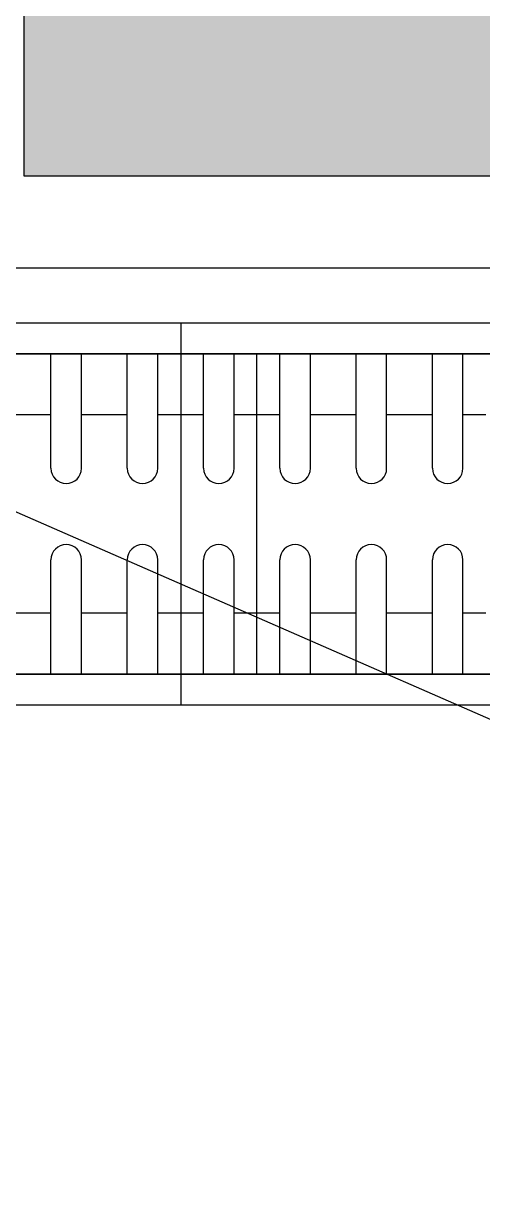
# Model space of a CAD drawing. Header units: inches. Extents: x 21 to 38546, y 13 to 15001.
# Drawn here: x 3936.74 to 3951.77, y 2523.43 to 2562.08 of the extents above; entities that cross this region are included whole.
import ezdxf

# ---------------------------------------------------------------- set-up
doc = ezdxf.new("R2010")
doc.units = ezdxf.units.IN
doc.header["$MEASUREMENT"] = 0
doc.layers.add('RAST-IST-RADYATÖR-DİNAMİK BLOK', color=83, linetype='Continuous')
for name, color, linetype, lineweight in [('Z_MİM_-KM-CERAMIC-09', 8, 'Continuous', 25), ('Z_MİM_-KM-PATTERN-00', 8, 'Continuous', 25), ('Z_MİM_-KM-PATTERN-STRC', 8, 'Continuous', 25), ('Z_MİM_-KM-STRC-CONCRETE', 8, 'Continuous', 25)]:
    doc.layers.add(name, color=color, linetype=linetype, lineweight=lineweight)

# ---------------------------------------------------------------- blocks, each defined once
blk = doc.blocks.new('-KM_Kolon_ZK')
at = {"layer": 'Z_MİM_-KM-PATTERN-STRC'}
blk.add_hatch(color=256, dxfattribs=at).paths.add_polyline_path([(605, 1600.001), (755, 1600.001), (755, 1575.001), (605, 1575.001)], flags=0)
at = {"layer": 'Z_MİM_-KM-STRC-CONCRETE'}
blk.add_lwpolyline([(605, 1600.001), (755, 1600.001), (755, 1575.001), (605, 1575.001)], close=True, dxfattribs=at)
blk = doc.blocks.new('IS_RADYATOR-PLAN-90')
at = {"layer": 'RAST-IST-RADYATÖR-DİNAMİK BLOK', "color": 7}
for p, q in [((80.75, 11.5), (80.75, 7.75)), ((81.75, 11.5), (81.75, 7.75)), ((83.25, 11.5), (83.25, 7.75)), ((84.25, 11.5), (84.25, 7.75)), ((85.75, 11.5), (85.75, 7.75)), ((86.75, 11.5), (86.75, 7.75)), ((80, 9.5), (80.75, 9.5)), ((81.75, 9.5), (82.5, 9.5)), ((82.5, 9.5), (83.25, 9.5)), ((84.25, 9.5), (85, 9.5)), ((85, 9.5), (85.75, 9.5)), ((86.75, 9.5), (87.5, 9.5)), ((80.75, 4.75), (80.75, 1)), ((81.75, 4.75), (81.75, 1)), ((83.25, 4.75), (83.25, 1)), ((84.25, 4.75), (84.25, 1)), ((85.75, 4.75), (85.75, 1)), ((86.75, 4.75), (86.75, 1)), ((80, 3), (80.75, 3)), ((81.75, 3), (82.5, 3)), ((82.5, 3), (83.25, 3)), ((84.25, 3), (85, 3)), ((85, 3), (85.75, 3)), ((86.75, 3), (87.5, 3))]:
    blk.add_line(p, q, dxfattribs=at)
at = {"layer": 'RAST-IST-RADYATÖR-DİNAMİK BLOK'}
for points in [[(0, 0), (90, 0), (90, 12.5), (0, 12.5)], [(2.5, 11.5), (87.5, 11.5), (87.5, 1), (2.5, 1)]]:
    blk.add_lwpolyline(points, dxfattribs=at)
at = {"layer": 'RAST-IST-RADYATÖR-DİNAMİK BLOK', "color": 7}
for centre, start, end in [((81.25, 7.75), 180, 0), ((83.75, 7.75), 180, 0), ((86.25, 7.75), 180, 0), ((81.25, 4.75), 0, 180), ((83.75, 4.75), 0, 180), ((86.25, 4.75), 0, 180)]:
    blk.add_arc(centre, 0.5, start, end, dxfattribs=at)
blk = doc.blocks.new('IS_RADYATOR-PLAN-100')
at = {"layer": 'RAST-IST-RADYATÖR-DİNAMİK BLOK', "color": 7}
for p, q in [((80.75, 11.5), (80.75, 7.75)), ((81.75, 11.5), (81.75, 7.75)), ((83.25, 11.5), (83.25, 7.75)), ((84.25, 11.5), (84.25, 7.75)), ((85.75, 11.5), (85.75, 7.75)), ((86.75, 11.5), (86.75, 7.75)), ((88.25, 11.5), (88.25, 7.75)), ((89.25, 11.5), (89.25, 7.75)), ((90.75, 11.5), (90.75, 7.75)), ((91.75, 11.5), (91.75, 7.75)), ((93.25, 11.5), (93.25, 7.75)), ((94.25, 11.5), (94.25, 7.75)), ((80, 9.5), (80.75, 9.5)), ((81.75, 9.5), (82.5, 9.5)), ((82.5, 9.5), (83.25, 9.5)), ((84.25, 9.5), (85, 9.5)), ((85, 9.5), (85.75, 9.5)), ((86.75, 9.5), (87.5, 9.5)), ((87.5, 9.5), (88.25, 9.5)), ((89.25, 9.5), (90, 9.5)), ((90, 9.5), (90.75, 9.5)), ((91.75, 9.5), (92.5, 9.5)), ((92.5, 9.5), (93.25, 9.5)), ((94.25, 9.5), (95, 9.5)), ((95, 9.5), (95.75, 9.5)), ((80.75, 4.75), (80.75, 1)), ((81.75, 4.75), (81.75, 1)), ((83.25, 4.75), (83.25, 1)), ((84.25, 4.75), (84.25, 1)), ((85.75, 4.75), (85.75, 1)), ((86.75, 4.75), (86.75, 1)), ((88.25, 4.75), (88.25, 1)), ((89.25, 4.75), (89.25, 1)), ((90.75, 4.75), (90.75, 1)), ((91.75, 4.75), (91.75, 1)), ((93.25, 4.75), (93.25, 1)), ((94.25, 4.75), (94.25, 1)), ((80, 3), (80.75, 3)), ((81.75, 3), (82.5, 3)), ((82.5, 3), (83.25, 3)), ((84.25, 3), (85, 3)), ((85, 3), (85.75, 3)), ((86.75, 3), (87.5, 3)), ((87.5, 3), (88.25, 3)), ((89.25, 3), (90, 3)), ((90, 3), (90.75, 3)), ((91.75, 3), (92.5, 3)), ((92.5, 3), (93.25, 3)), ((94.25, 3), (95, 3)), ((95, 3), (95.75, 3))]:
    blk.add_line(p, q, dxfattribs=at)
at = {"layer": 'RAST-IST-RADYATÖR-DİNAMİK BLOK'}
for points in [[(0, 0), (100, 0), (100, 12.5), (0, 12.5)], [(2.5, 11.5), (97.5, 11.5), (97.5, 1), (2.5, 1)]]:
    blk.add_lwpolyline(points, dxfattribs=at)
at = {"layer": 'RAST-IST-RADYATÖR-DİNAMİK BLOK', "color": 7}
for centre, start, end in [((81.25, 7.75), 180, 0), ((83.75, 7.75), 180, 0), ((86.25, 7.75), 180, 0), ((88.75, 7.75), 180, 0), ((91.25, 7.75), 180, 0), ((93.75, 7.75), 180, 0), ((81.25, 4.75), 0, 180), ((83.75, 4.75), 0, 180), ((86.25, 4.75), 0, 180), ((88.75, 4.75), 0, 180), ((91.25, 4.75), 0, 180), ((93.75, 4.75), 0, 180)]:
    blk.add_arc(centre, 0.5, start, end, dxfattribs=at)
blk = doc.blocks.new('IS_RADYATOR-PLAN-110')
at = {"layer": 'RAST-IST-RADYATÖR-DİNAMİK BLOK', "color": 7}
for p, q in [((80.75, 11.5), (80.75, 7.75)), ((81.75, 11.5), (81.75, 7.75)), ((83.25, 11.5), (83.25, 7.75)), ((84.25, 11.5), (84.25, 7.75)), ((85.75, 11.5), (85.75, 7.75)), ((86.75, 11.5), (86.75, 7.75)), ((88.25, 11.5), (88.25, 7.75)), ((89.25, 11.5), (89.25, 7.75)), ((90.75, 11.5), (90.75, 7.75)), ((91.75, 11.5), (91.75, 7.75)), ((93.25, 11.5), (93.25, 7.75)), ((94.25, 11.5), (94.25, 7.75)), ((80, 9.5), (80.75, 9.5)), ((81.75, 9.5), (82.5, 9.5)), ((82.5, 9.5), (83.25, 9.5)), ((84.25, 9.5), (85, 9.5)), ((85, 9.5), (85.75, 9.5)), ((86.75, 9.5), (87.5, 9.5)), ((87.5, 9.5), (88.25, 9.5)), ((89.25, 9.5), (90, 9.5)), ((90, 9.5), (90.75, 9.5)), ((91.75, 9.5), (92.5, 9.5)), ((92.5, 9.5), (93.25, 9.5)), ((94.25, 9.5), (95, 9.5)), ((95, 9.5), (95.75, 9.5)), ((80.75, 4.75), (80.75, 1)), ((81.75, 4.75), (81.75, 1)), ((83.25, 4.75), (83.25, 1)), ((84.25, 4.75), (84.25, 1)), ((85.75, 4.75), (85.75, 1)), ((86.75, 4.75), (86.75, 1)), ((88.25, 4.75), (88.25, 1)), ((89.25, 4.75), (89.25, 1)), ((90.75, 4.75), (90.75, 1)), ((91.75, 4.75), (91.75, 1)), ((93.25, 4.75), (93.25, 1)), ((94.25, 4.75), (94.25, 1)), ((80, 3), (80.75, 3)), ((81.75, 3), (82.5, 3)), ((82.5, 3), (83.25, 3)), ((84.25, 3), (85, 3)), ((85, 3), (85.75, 3)), ((86.75, 3), (87.5, 3)), ((87.5, 3), (88.25, 3)), ((89.25, 3), (90, 3)), ((90, 3), (90.75, 3)), ((91.75, 3), (92.5, 3)), ((92.5, 3), (93.25, 3)), ((94.25, 3), (95, 3)), ((95, 3), (95.75, 3))]:
    blk.add_line(p, q, dxfattribs=at)
at = {"layer": 'RAST-IST-RADYATÖR-DİNAMİK BLOK'}
for points in [[(0, 0), (110, 0), (110, 12.5), (0, 12.5)], [(2.5, 11.5), (107.5, 11.5), (107.5, 1), (2.5, 1)]]:
    blk.add_lwpolyline(points, dxfattribs=at)
at = {"layer": 'RAST-IST-RADYATÖR-DİNAMİK BLOK', "color": 7}
for centre, start, end in [((81.25, 7.75), 180, 0), ((83.75, 7.75), 180, 0), ((86.25, 7.75), 180, 0), ((88.75, 7.75), 180, 0), ((91.25, 7.75), 180, 0), ((93.75, 7.75), 180, 0), ((81.25, 4.75), 0, 180), ((83.75, 4.75), 0, 180), ((86.25, 4.75), 0, 180), ((88.75, 4.75), 0, 180), ((91.25, 4.75), 0, 180), ((93.75, 4.75), 0, 180)]:
    blk.add_arc(centre, 0.5, start, end, dxfattribs=at)
blk = doc.blocks.new('IS_RADYATOR-PLAN-120')
at = {"layer": 'RAST-IST-RADYATÖR-DİNAMİK BLOK', "color": 7}
for p, q in [((80.75, 11.5), (80.75, 7.75)), ((81.75, 11.5), (81.75, 7.75)), ((83.25, 11.5), (83.25, 7.75)), ((84.25, 11.5), (84.25, 7.75)), ((85.75, 11.5), (85.75, 7.75)), ((86.75, 11.5), (86.75, 7.75)), ((88.25, 11.5), (88.25, 7.75)), ((89.25, 11.5), (89.25, 7.75)), ((90.75, 11.5), (90.75, 7.75)), ((91.75, 11.5), (91.75, 7.75)), ((93.25, 11.5), (93.25, 7.75)), ((94.25, 11.5), (94.25, 7.75)), ((80, 9.5), (80.75, 9.5)), ((81.75, 9.5), (82.5, 9.5)), ((82.5, 9.5), (83.25, 9.5)), ((84.25, 9.5), (85, 9.5)), ((85, 9.5), (85.75, 9.5)), ((86.75, 9.5), (87.5, 9.5)), ((87.5, 9.5), (88.25, 9.5)), ((89.25, 9.5), (90, 9.5)), ((90, 9.5), (90.75, 9.5)), ((91.75, 9.5), (92.5, 9.5)), ((92.5, 9.5), (93.25, 9.5)), ((94.25, 9.5), (95, 9.5)), ((95, 9.5), (95.75, 9.5)), ((80.75, 4.75), (80.75, 1)), ((81.75, 4.75), (81.75, 1)), ((83.25, 4.75), (83.25, 1)), ((84.25, 4.75), (84.25, 1)), ((85.75, 4.75), (85.75, 1)), ((86.75, 4.75), (86.75, 1)), ((88.25, 4.75), (88.25, 1)), ((89.25, 4.75), (89.25, 1)), ((90.75, 4.75), (90.75, 1)), ((91.75, 4.75), (91.75, 1)), ((93.25, 4.75), (93.25, 1)), ((94.25, 4.75), (94.25, 1)), ((80, 3), (80.75, 3)), ((81.75, 3), (82.5, 3)), ((82.5, 3), (83.25, 3)), ((84.25, 3), (85, 3)), ((85, 3), (85.75, 3)), ((86.75, 3), (87.5, 3)), ((87.5, 3), (88.25, 3)), ((89.25, 3), (90, 3)), ((90, 3), (90.75, 3)), ((91.75, 3), (92.5, 3)), ((92.5, 3), (93.25, 3)), ((94.25, 3), (95, 3)), ((95, 3), (95.75, 3))]:
    blk.add_line(p, q, dxfattribs=at)
at = {"layer": 'RAST-IST-RADYATÖR-DİNAMİK BLOK'}
for points in [[(0, 0), (120, 0), (120, 12.5), (0, 12.5)], [(2.5, 11.5), (117.5, 11.5), (117.5, 1), (2.5, 1)]]:
    blk.add_lwpolyline(points, dxfattribs=at)
at = {"layer": 'RAST-IST-RADYATÖR-DİNAMİK BLOK', "color": 7}
for centre, start, end in [((81.25, 7.75), 180, 0), ((83.75, 7.75), 180, 0), ((86.25, 7.75), 180, 0), ((88.75, 7.75), 180, 0), ((91.25, 7.75), 180, 0), ((93.75, 7.75), 180, 0), ((81.25, 4.75), 0, 180), ((83.75, 4.75), 0, 180), ((86.25, 4.75), 0, 180), ((88.75, 4.75), 0, 180), ((91.25, 4.75), 0, 180), ((93.75, 4.75), 0, 180)]:
    blk.add_arc(centre, 0.5, start, end, dxfattribs=at)
blk = doc.blocks.new('IS_RADYATOR-PLAN-130')
at = {"layer": 'RAST-IST-RADYATÖR-DİNAMİK BLOK', "color": 7}
for p, q in [((80.75, 11.5), (80.75, 7.75)), ((81.75, 11.5), (81.75, 7.75)), ((83.25, 11.5), (83.25, 7.75)), ((84.25, 11.5), (84.25, 7.75)), ((85.75, 11.5), (85.75, 7.75)), ((86.75, 11.5), (86.75, 7.75)), ((88.25, 11.5), (88.25, 7.75)), ((89.25, 11.5), (89.25, 7.75)), ((90.75, 11.5), (90.75, 7.75)), ((91.75, 11.5), (91.75, 7.75)), ((93.25, 11.5), (93.25, 7.75)), ((94.25, 11.5), (94.25, 7.75)), ((80, 9.5), (80.75, 9.5)), ((81.75, 9.5), (82.5, 9.5)), ((82.5, 9.5), (83.25, 9.5)), ((84.25, 9.5), (85, 9.5)), ((85, 9.5), (85.75, 9.5)), ((86.75, 9.5), (87.5, 9.5)), ((87.5, 9.5), (88.25, 9.5)), ((89.25, 9.5), (90, 9.5)), ((90, 9.5), (90.75, 9.5)), ((91.75, 9.5), (92.5, 9.5)), ((92.5, 9.5), (93.25, 9.5)), ((94.25, 9.5), (95, 9.5)), ((95, 9.5), (95.75, 9.5)), ((80.75, 4.75), (80.75, 1)), ((81.75, 4.75), (81.75, 1)), ((83.25, 4.75), (83.25, 1)), ((84.25, 4.75), (84.25, 1)), ((85.75, 4.75), (85.75, 1)), ((86.75, 4.75), (86.75, 1)), ((88.25, 4.75), (88.25, 1)), ((89.25, 4.75), (89.25, 1)), ((90.75, 4.75), (90.75, 1)), ((91.75, 4.75), (91.75, 1)), ((93.25, 4.75), (93.25, 1)), ((94.25, 4.75), (94.25, 1)), ((80, 3), (80.75, 3)), ((81.75, 3), (82.5, 3)), ((82.5, 3), (83.25, 3)), ((84.25, 3), (85, 3)), ((85, 3), (85.75, 3)), ((86.75, 3), (87.5, 3)), ((87.5, 3), (88.25, 3)), ((89.25, 3), (90, 3)), ((90, 3), (90.75, 3)), ((91.75, 3), (92.5, 3)), ((92.5, 3), (93.25, 3)), ((94.25, 3), (95, 3)), ((95, 3), (95.75, 3))]:
    blk.add_line(p, q, dxfattribs=at)
at = {"layer": 'RAST-IST-RADYATÖR-DİNAMİK BLOK'}
for points in [[(0, 0), (130, 0), (130, 12.5), (0, 12.5)], [(2.5, 11.5), (127.5, 11.5), (127.5, 1), (2.5, 1)]]:
    blk.add_lwpolyline(points, dxfattribs=at)
at = {"layer": 'RAST-IST-RADYATÖR-DİNAMİK BLOK', "color": 7}
for centre, start, end in [((81.25, 7.75), 180, 0), ((83.75, 7.75), 180, 0), ((86.25, 7.75), 180, 0), ((88.75, 7.75), 180, 0), ((91.25, 7.75), 180, 0), ((93.75, 7.75), 180, 0), ((81.25, 4.75), 0, 180), ((83.75, 4.75), 0, 180), ((86.25, 4.75), 0, 180), ((88.75, 4.75), 0, 180), ((91.25, 4.75), 0, 180), ((93.75, 4.75), 0, 180)]:
    blk.add_arc(centre, 0.5, start, end, dxfattribs=at)
blk = doc.blocks.new('IS_RADYATOR-PLAN-140')
at = {"layer": 'RAST-IST-RADYATÖR-DİNAMİK BLOK', "color": 7}
for p, q in [((80.75, 11.5), (80.75, 7.75)), ((81.75, 11.5), (81.75, 7.75)), ((83.25, 11.5), (83.25, 7.75)), ((84.25, 11.5), (84.25, 7.75)), ((85.75, 11.5), (85.75, 7.75)), ((86.75, 11.5), (86.75, 7.75)), ((88.25, 11.5), (88.25, 7.75)), ((89.25, 11.5), (89.25, 7.75)), ((90.75, 11.5), (90.75, 7.75)), ((91.75, 11.5), (91.75, 7.75)), ((93.25, 11.5), (93.25, 7.75)), ((94.25, 11.5), (94.25, 7.75)), ((80, 9.5), (80.75, 9.5)), ((81.75, 9.5), (82.5, 9.5)), ((82.5, 9.5), (83.25, 9.5)), ((84.25, 9.5), (85, 9.5)), ((85, 9.5), (85.75, 9.5)), ((86.75, 9.5), (87.5, 9.5)), ((87.5, 9.5), (88.25, 9.5)), ((89.25, 9.5), (90, 9.5)), ((90, 9.5), (90.75, 9.5)), ((91.75, 9.5), (92.5, 9.5)), ((92.5, 9.5), (93.25, 9.5)), ((94.25, 9.5), (95, 9.5)), ((95, 9.5), (95.75, 9.5)), ((80.75, 4.75), (80.75, 1)), ((81.75, 4.75), (81.75, 1)), ((83.25, 4.75), (83.25, 1)), ((84.25, 4.75), (84.25, 1)), ((85.75, 4.75), (85.75, 1)), ((86.75, 4.75), (86.75, 1)), ((88.25, 4.75), (88.25, 1)), ((89.25, 4.75), (89.25, 1)), ((90.75, 4.75), (90.75, 1)), ((91.75, 4.75), (91.75, 1)), ((93.25, 4.75), (93.25, 1)), ((94.25, 4.75), (94.25, 1)), ((80, 3), (80.75, 3)), ((81.75, 3), (82.5, 3)), ((82.5, 3), (83.25, 3)), ((84.25, 3), (85, 3)), ((85, 3), (85.75, 3)), ((86.75, 3), (87.5, 3)), ((87.5, 3), (88.25, 3)), ((89.25, 3), (90, 3)), ((90, 3), (90.75, 3)), ((91.75, 3), (92.5, 3)), ((92.5, 3), (93.25, 3)), ((94.25, 3), (95, 3)), ((95, 3), (95.75, 3))]:
    blk.add_line(p, q, dxfattribs=at)
at = {"layer": 'RAST-IST-RADYATÖR-DİNAMİK BLOK'}
for points in [[(0, 0), (140, 0), (140, 12.5), (0, 12.5)], [(2.5, 11.5), (137.5, 11.5), (137.5, 1), (2.5, 1)]]:
    blk.add_lwpolyline(points, dxfattribs=at)
at = {"layer": 'RAST-IST-RADYATÖR-DİNAMİK BLOK', "color": 7}
for centre, start, end in [((81.25, 7.75), 180, 0), ((83.75, 7.75), 180, 0), ((86.25, 7.75), 180, 0), ((88.75, 7.75), 180, 0), ((91.25, 7.75), 180, 0), ((93.75, 7.75), 180, 0), ((81.25, 4.75), 0, 180), ((83.75, 4.75), 0, 180), ((86.25, 4.75), 0, 180), ((88.75, 4.75), 0, 180), ((91.25, 4.75), 0, 180), ((93.75, 4.75), 0, 180)]:
    blk.add_arc(centre, 0.5, start, end, dxfattribs=at)
blk = doc.blocks.new('IS_RADYATOR-PLAN-150')
at = {"layer": 'RAST-IST-RADYATÖR-DİNAMİK BLOK', "color": 7}
for p, q in [((80.75, 11.5), (80.75, 7.75)), ((81.75, 11.5), (81.75, 7.75)), ((83.25, 11.5), (83.25, 7.75)), ((84.25, 11.5), (84.25, 7.75)), ((85.75, 11.5), (85.75, 7.75)), ((86.75, 11.5), (86.75, 7.75)), ((88.25, 11.5), (88.25, 7.75)), ((89.25, 11.5), (89.25, 7.75)), ((90.75, 11.5), (90.75, 7.75)), ((91.75, 11.5), (91.75, 7.75)), ((93.25, 11.5), (93.25, 7.75)), ((94.25, 11.5), (94.25, 7.75)), ((80, 9.5), (80.75, 9.5)), ((81.75, 9.5), (82.5, 9.5)), ((82.5, 9.5), (83.25, 9.5)), ((84.25, 9.5), (85, 9.5)), ((85, 9.5), (85.75, 9.5)), ((86.75, 9.5), (87.5, 9.5)), ((87.5, 9.5), (88.25, 9.5)), ((89.25, 9.5), (90, 9.5)), ((90, 9.5), (90.75, 9.5)), ((91.75, 9.5), (92.5, 9.5)), ((92.5, 9.5), (93.25, 9.5)), ((94.25, 9.5), (95, 9.5)), ((95, 9.5), (95.75, 9.5)), ((80.75, 4.75), (80.75, 1)), ((81.75, 4.75), (81.75, 1)), ((83.25, 4.75), (83.25, 1)), ((84.25, 4.75), (84.25, 1)), ((85.75, 4.75), (85.75, 1)), ((86.75, 4.75), (86.75, 1)), ((88.25, 4.75), (88.25, 1)), ((89.25, 4.75), (89.25, 1)), ((90.75, 4.75), (90.75, 1)), ((91.75, 4.75), (91.75, 1)), ((93.25, 4.75), (93.25, 1)), ((94.25, 4.75), (94.25, 1)), ((80, 3), (80.75, 3)), ((81.75, 3), (82.5, 3)), ((82.5, 3), (83.25, 3)), ((84.25, 3), (85, 3)), ((85, 3), (85.75, 3)), ((86.75, 3), (87.5, 3)), ((87.5, 3), (88.25, 3)), ((89.25, 3), (90, 3)), ((90, 3), (90.75, 3)), ((91.75, 3), (92.5, 3)), ((92.5, 3), (93.25, 3)), ((94.25, 3), (95, 3)), ((95, 3), (95.75, 3))]:
    blk.add_line(p, q, dxfattribs=at)
at = {"layer": 'RAST-IST-RADYATÖR-DİNAMİK BLOK'}
for points in [[(-5, 0), (145, 0), (145, 12.5), (-5, 12.5)], [(-2.5, 11.5), (142.5, 11.5), (142.5, 1), (-2.5, 1)]]:
    blk.add_lwpolyline(points, dxfattribs=at)
at = {"layer": 'RAST-IST-RADYATÖR-DİNAMİK BLOK', "color": 7}
for centre, start, end in [((81.25, 7.75), 180, 0), ((83.75, 7.75), 180, 0), ((86.25, 7.75), 180, 0), ((88.75, 7.75), 180, 0), ((91.25, 7.75), 180, 0), ((93.75, 7.75), 180, 0), ((81.25, 4.75), 0, 180), ((83.75, 4.75), 0, 180), ((86.25, 4.75), 0, 180), ((88.75, 4.75), 0, 180), ((91.25, 4.75), 0, 180), ((93.75, 4.75), 0, 180)]:
    blk.add_arc(centre, 0.5, start, end, dxfattribs=at)
blk = doc.blocks.new('IS_RADYATOR-PLAN-160')
at = {"layer": 'RAST-IST-RADYATÖR-DİNAMİK BLOK', "color": 7}
for p, q in [((80.75, 11.5), (80.75, 7.75)), ((81.75, 11.5), (81.75, 7.75)), ((83.25, 11.5), (83.25, 7.75)), ((84.25, 11.5), (84.25, 7.75)), ((85.75, 11.5), (85.75, 7.75)), ((86.75, 11.5), (86.75, 7.75)), ((88.25, 11.5), (88.25, 7.75)), ((89.25, 11.5), (89.25, 7.75)), ((90.75, 11.5), (90.75, 7.75)), ((91.75, 11.5), (91.75, 7.75)), ((93.25, 11.5), (93.25, 7.75)), ((94.25, 11.5), (94.25, 7.75)), ((80, 9.5), (80.75, 9.5)), ((81.75, 9.5), (82.5, 9.5)), ((82.5, 9.5), (83.25, 9.5)), ((84.25, 9.5), (85, 9.5)), ((85, 9.5), (85.75, 9.5)), ((86.75, 9.5), (87.5, 9.5)), ((87.5, 9.5), (88.25, 9.5)), ((89.25, 9.5), (90, 9.5)), ((90, 9.5), (90.75, 9.5)), ((91.75, 9.5), (92.5, 9.5)), ((92.5, 9.5), (93.25, 9.5)), ((94.25, 9.5), (95, 9.5)), ((95, 9.5), (95.75, 9.5)), ((80.75, 4.75), (80.75, 1)), ((81.75, 4.75), (81.75, 1)), ((83.25, 4.75), (83.25, 1)), ((84.25, 4.75), (84.25, 1)), ((85.75, 4.75), (85.75, 1)), ((86.75, 4.75), (86.75, 1)), ((88.25, 4.75), (88.25, 1)), ((89.25, 4.75), (89.25, 1)), ((90.75, 4.75), (90.75, 1)), ((91.75, 4.75), (91.75, 1)), ((93.25, 4.75), (93.25, 1)), ((94.25, 4.75), (94.25, 1)), ((80, 3), (80.75, 3)), ((81.75, 3), (82.5, 3)), ((82.5, 3), (83.25, 3)), ((84.25, 3), (85, 3)), ((85, 3), (85.75, 3)), ((86.75, 3), (87.5, 3)), ((87.5, 3), (88.25, 3)), ((89.25, 3), (90, 3)), ((90, 3), (90.75, 3)), ((91.75, 3), (92.5, 3)), ((92.5, 3), (93.25, 3)), ((94.25, 3), (95, 3)), ((95, 3), (95.75, 3))]:
    blk.add_line(p, q, dxfattribs=at)
at = {"layer": 'RAST-IST-RADYATÖR-DİNAMİK BLOK'}
for points in [[(-5, 0), (155, 0), (155, 12.5), (-5, 12.5)], [(-2.5, 11.5), (152.5, 11.5), (152.5, 1), (-2.5, 1)]]:
    blk.add_lwpolyline(points, dxfattribs=at)
at = {"layer": 'RAST-IST-RADYATÖR-DİNAMİK BLOK', "color": 7}
for centre, start, end in [((81.25, 7.75), 180, 0), ((83.75, 7.75), 180, 0), ((86.25, 7.75), 180, 0), ((88.75, 7.75), 180, 0), ((91.25, 7.75), 180, 0), ((93.75, 7.75), 180, 0), ((81.25, 4.75), 0, 180), ((83.75, 4.75), 0, 180), ((86.25, 4.75), 0, 180), ((88.75, 4.75), 0, 180), ((91.25, 4.75), 0, 180), ((93.75, 4.75), 0, 180)]:
    blk.add_arc(centre, 0.5, start, end, dxfattribs=at)
blk = doc.blocks.new('IS_RADYATOR-PLAN-170')
at = {"layer": 'RAST-IST-RADYATÖR-DİNAMİK BLOK', "color": 7}
for p, q in [((80.75, 11.5), (80.75, 7.75)), ((81.75, 11.5), (81.75, 7.75)), ((83.25, 11.5), (83.25, 7.75)), ((84.25, 11.5), (84.25, 7.75)), ((85.75, 11.5), (85.75, 7.75)), ((86.75, 11.5), (86.75, 7.75)), ((88.25, 11.5), (88.25, 7.75)), ((89.25, 11.5), (89.25, 7.75)), ((90.75, 11.5), (90.75, 7.75)), ((91.75, 11.5), (91.75, 7.75)), ((93.25, 11.5), (93.25, 7.75)), ((94.25, 11.5), (94.25, 7.75)), ((80, 9.5), (80.75, 9.5)), ((81.75, 9.5), (82.5, 9.5)), ((82.5, 9.5), (83.25, 9.5)), ((84.25, 9.5), (85, 9.5)), ((85, 9.5), (85.75, 9.5)), ((86.75, 9.5), (87.5, 9.5)), ((87.5, 9.5), (88.25, 9.5)), ((89.25, 9.5), (90, 9.5)), ((90, 9.5), (90.75, 9.5)), ((91.75, 9.5), (92.5, 9.5)), ((92.5, 9.5), (93.25, 9.5)), ((94.25, 9.5), (95, 9.5)), ((95, 9.5), (95.75, 9.5)), ((80.75, 4.75), (80.75, 1)), ((81.75, 4.75), (81.75, 1)), ((83.25, 4.75), (83.25, 1)), ((84.25, 4.75), (84.25, 1)), ((85.75, 4.75), (85.75, 1)), ((86.75, 4.75), (86.75, 1)), ((88.25, 4.75), (88.25, 1)), ((89.25, 4.75), (89.25, 1)), ((90.75, 4.75), (90.75, 1)), ((91.75, 4.75), (91.75, 1)), ((93.25, 4.75), (93.25, 1)), ((94.25, 4.75), (94.25, 1)), ((80, 3), (80.75, 3)), ((81.75, 3), (82.5, 3)), ((82.5, 3), (83.25, 3)), ((84.25, 3), (85, 3)), ((85, 3), (85.75, 3)), ((86.75, 3), (87.5, 3)), ((87.5, 3), (88.25, 3)), ((89.25, 3), (90, 3)), ((90, 3), (90.75, 3)), ((91.75, 3), (92.5, 3)), ((92.5, 3), (93.25, 3)), ((94.25, 3), (95, 3)), ((95, 3), (95.75, 3))]:
    blk.add_line(p, q, dxfattribs=at)
at = {"layer": 'RAST-IST-RADYATÖR-DİNAMİK BLOK'}
for points in [[(-5, 0), (165, 0), (165, 12.5), (-5, 12.5)], [(-2.5, 11.5), (162.5, 11.5), (162.5, 1), (-2.5, 1)]]:
    blk.add_lwpolyline(points, dxfattribs=at)
at = {"layer": 'RAST-IST-RADYATÖR-DİNAMİK BLOK', "color": 7}
for centre, start, end in [((81.25, 7.75), 180, 0), ((83.75, 7.75), 180, 0), ((86.25, 7.75), 180, 0), ((88.75, 7.75), 180, 0), ((91.25, 7.75), 180, 0), ((93.75, 7.75), 180, 0), ((81.25, 4.75), 0, 180), ((83.75, 4.75), 0, 180), ((86.25, 4.75), 0, 180), ((88.75, 4.75), 0, 180), ((91.25, 4.75), 0, 180), ((93.75, 4.75), 0, 180)]:
    blk.add_arc(centre, 0.5, start, end, dxfattribs=at)
blk = doc.blocks.new('IS_RADYATOR-PLAN-180')
at = {"layer": 'RAST-IST-RADYATÖR-DİNAMİK BLOK', "color": 7}
for p, q in [((80.75, 11.5), (80.75, 7.75)), ((81.75, 11.5), (81.75, 7.75)), ((83.25, 11.5), (83.25, 7.75)), ((84.25, 11.5), (84.25, 7.75)), ((85.75, 11.5), (85.75, 7.75)), ((86.75, 11.5), (86.75, 7.75)), ((88.25, 11.5), (88.25, 7.75)), ((89.25, 11.5), (89.25, 7.75)), ((90.75, 11.5), (90.75, 7.75)), ((91.75, 11.5), (91.75, 7.75)), ((93.25, 11.5), (93.25, 7.75)), ((94.25, 11.5), (94.25, 7.75)), ((80, 9.5), (80.75, 9.5)), ((81.75, 9.5), (82.5, 9.5)), ((82.5, 9.5), (83.25, 9.5)), ((84.25, 9.5), (85, 9.5)), ((85, 9.5), (85.75, 9.5)), ((86.75, 9.5), (87.5, 9.5)), ((87.5, 9.5), (88.25, 9.5)), ((89.25, 9.5), (90, 9.5)), ((90, 9.5), (90.75, 9.5)), ((91.75, 9.5), (92.5, 9.5)), ((92.5, 9.5), (93.25, 9.5)), ((94.25, 9.5), (95, 9.5)), ((95, 9.5), (95.75, 9.5)), ((80.75, 4.75), (80.75, 1)), ((81.75, 4.75), (81.75, 1)), ((83.25, 4.75), (83.25, 1)), ((84.25, 4.75), (84.25, 1)), ((85.75, 4.75), (85.75, 1)), ((86.75, 4.75), (86.75, 1)), ((88.25, 4.75), (88.25, 1)), ((89.25, 4.75), (89.25, 1)), ((90.75, 4.75), (90.75, 1)), ((91.75, 4.75), (91.75, 1)), ((93.25, 4.75), (93.25, 1)), ((94.25, 4.75), (94.25, 1)), ((80, 3), (80.75, 3)), ((81.75, 3), (82.5, 3)), ((82.5, 3), (83.25, 3)), ((84.25, 3), (85, 3)), ((85, 3), (85.75, 3)), ((86.75, 3), (87.5, 3)), ((87.5, 3), (88.25, 3)), ((89.25, 3), (90, 3)), ((90, 3), (90.75, 3)), ((91.75, 3), (92.5, 3)), ((92.5, 3), (93.25, 3)), ((94.25, 3), (95, 3)), ((95, 3), (95.75, 3))]:
    blk.add_line(p, q, dxfattribs=at)
at = {"layer": 'RAST-IST-RADYATÖR-DİNAMİK BLOK'}
for points in [[(-5, 0), (175, 0), (175, 12.5), (-5, 12.5)], [(-2.5, 11.5), (172.5, 11.5), (172.5, 1), (-2.5, 1)]]:
    blk.add_lwpolyline(points, dxfattribs=at)
at = {"layer": 'RAST-IST-RADYATÖR-DİNAMİK BLOK', "color": 7}
for centre, start, end in [((81.25, 7.75), 180, 0), ((83.75, 7.75), 180, 0), ((86.25, 7.75), 180, 0), ((88.75, 7.75), 180, 0), ((91.25, 7.75), 180, 0), ((93.75, 7.75), 180, 0), ((81.25, 4.75), 0, 180), ((83.75, 4.75), 0, 180), ((86.25, 4.75), 0, 180), ((88.75, 4.75), 0, 180), ((91.25, 4.75), 0, 180), ((93.75, 4.75), 0, 180)]:
    blk.add_arc(centre, 0.5, start, end, dxfattribs=at)
blk = doc.blocks.new('IS_RADYATOR-PLAN-190')
at = {"layer": 'RAST-IST-RADYATÖR-DİNAMİK BLOK', "color": 7}
for p, q in [((80.75, 11.5), (80.75, 7.75)), ((81.75, 11.5), (81.75, 7.75)), ((83.25, 11.5), (83.25, 7.75)), ((84.25, 11.5), (84.25, 7.75)), ((85.75, 11.5), (85.75, 7.75)), ((86.75, 11.5), (86.75, 7.75)), ((88.25, 11.5), (88.25, 7.75)), ((89.25, 11.5), (89.25, 7.75)), ((90.75, 11.5), (90.75, 7.75)), ((91.75, 11.5), (91.75, 7.75)), ((93.25, 11.5), (93.25, 7.75)), ((94.25, 11.5), (94.25, 7.75)), ((80, 9.5), (80.75, 9.5)), ((81.75, 9.5), (82.5, 9.5)), ((82.5, 9.5), (83.25, 9.5)), ((84.25, 9.5), (85, 9.5)), ((85, 9.5), (85.75, 9.5)), ((86.75, 9.5), (87.5, 9.5)), ((87.5, 9.5), (88.25, 9.5)), ((89.25, 9.5), (90, 9.5)), ((90, 9.5), (90.75, 9.5)), ((91.75, 9.5), (92.5, 9.5)), ((92.5, 9.5), (93.25, 9.5)), ((94.25, 9.5), (95, 9.5)), ((95, 9.5), (95.75, 9.5)), ((80.75, 4.75), (80.75, 1)), ((81.75, 4.75), (81.75, 1)), ((83.25, 4.75), (83.25, 1)), ((84.25, 4.75), (84.25, 1)), ((85.75, 4.75), (85.75, 1)), ((86.75, 4.75), (86.75, 1)), ((88.25, 4.75), (88.25, 1)), ((89.25, 4.75), (89.25, 1)), ((90.75, 4.75), (90.75, 1)), ((91.75, 4.75), (91.75, 1)), ((93.25, 4.75), (93.25, 1)), ((94.25, 4.75), (94.25, 1)), ((80, 3), (80.75, 3)), ((81.75, 3), (82.5, 3)), ((82.5, 3), (83.25, 3)), ((84.25, 3), (85, 3)), ((85, 3), (85.75, 3)), ((86.75, 3), (87.5, 3)), ((87.5, 3), (88.25, 3)), ((89.25, 3), (90, 3)), ((90, 3), (90.75, 3)), ((91.75, 3), (92.5, 3)), ((92.5, 3), (93.25, 3)), ((94.25, 3), (95, 3)), ((95, 3), (95.75, 3))]:
    blk.add_line(p, q, dxfattribs=at)
at = {"layer": 'RAST-IST-RADYATÖR-DİNAMİK BLOK'}
for points in [[(-5, 0), (185, 0), (185, 12.5), (-5, 12.5)], [(182.5, 11.5), (-2.5, 11.5), (-2.5, 1), (182.5, 1)]]:
    blk.add_lwpolyline(points, dxfattribs=at)
at = {"layer": 'RAST-IST-RADYATÖR-DİNAMİK BLOK', "color": 7}
for centre, start, end in [((81.25, 7.75), 180, 0), ((83.75, 7.75), 180, 0), ((86.25, 7.75), 180, 0), ((88.75, 7.75), 180, 0), ((91.25, 7.75), 180, 0), ((93.75, 7.75), 180, 0), ((81.25, 4.75), 0, 180), ((83.75, 4.75), 0, 180), ((86.25, 4.75), 0, 180), ((88.75, 4.75), 0, 180), ((91.25, 4.75), 0, 180), ((93.75, 4.75), 0, 180)]:
    blk.add_arc(centre, 0.5, start, end, dxfattribs=at)
blk = doc.blocks.new('IS_RADYATOR-PLAN-200')
at = {"layer": 'RAST-IST-RADYATÖR-DİNAMİK BLOK', "color": 7}
for p, q in [((85.75, 11.5), (85.75, 7.75)), ((86.75, 11.5), (86.75, 7.75)), ((88.25, 11.5), (88.25, 7.75)), ((89.25, 11.5), (89.25, 7.75)), ((90.75, 11.5), (90.75, 7.75)), ((91.75, 11.5), (91.75, 7.75)), ((93.25, 11.5), (93.25, 7.75)), ((94.25, 11.5), (94.25, 7.75)), ((95.75, 11.5), (95.75, 7.75)), ((96.75, 11.5), (96.75, 7.75)), ((98.25, 11.5), (98.25, 7.75)), ((99.25, 11.5), (99.25, 7.75)), ((85, 9.5), (85.75, 9.5)), ((86.75, 9.5), (87.5, 9.5)), ((87.5, 9.5), (88.25, 9.5)), ((89.25, 9.5), (90, 9.5)), ((90, 9.5), (90.75, 9.5)), ((91.75, 9.5), (92.5, 9.5)), ((92.5, 9.5), (93.25, 9.5)), ((94.25, 9.5), (95, 9.5)), ((95, 9.5), (95.75, 9.5)), ((96.75, 9.5), (97.5, 9.5)), ((97.5, 9.5), (98.25, 9.5)), ((99.25, 9.5), (100, 9.5)), ((100, 9.5), (100.75, 9.5)), ((85.75, 4.75), (85.75, 1)), ((86.75, 4.75), (86.75, 1)), ((88.25, 4.75), (88.25, 1)), ((89.25, 4.75), (89.25, 1)), ((90.75, 4.75), (90.75, 1)), ((91.75, 4.75), (91.75, 1)), ((93.25, 4.75), (93.25, 1)), ((94.25, 4.75), (94.25, 1)), ((95.75, 4.75), (95.75, 1)), ((96.75, 4.75), (96.75, 1)), ((98.25, 4.75), (98.25, 1)), ((99.25, 4.75), (99.25, 1)), ((85, 3), (85.75, 3)), ((86.75, 3), (87.5, 3)), ((87.5, 3), (88.25, 3)), ((89.25, 3), (90, 3)), ((90, 3), (90.75, 3)), ((91.75, 3), (92.5, 3)), ((92.5, 3), (93.25, 3)), ((94.25, 3), (95, 3)), ((95, 3), (95.75, 3)), ((96.75, 3), (97.5, 3)), ((97.5, 3), (98.25, 3)), ((99.25, 3), (100, 3)), ((100, 3), (100.75, 3))]:
    blk.add_line(p, q, dxfattribs=at)
at = {"layer": 'RAST-IST-RADYATÖR-DİNAMİK BLOK'}
for points in [[(0, 0), (200, 0), (200, 12.5), (0, 12.5)], [(2.5, 11.5), (197.5, 11.5), (197.5, 1), (2.5, 1)]]:
    blk.add_lwpolyline(points, dxfattribs=at)
at = {"layer": 'RAST-IST-RADYATÖR-DİNAMİK BLOK', "color": 7}
for centre, start, end in [((86.25, 7.75), 180, 0), ((88.75, 7.75), 180, 0), ((91.25, 7.75), 180, 0), ((93.75, 7.75), 180, 0), ((96.25, 7.75), 180, 0), ((98.75, 7.75), 180, 0), ((86.25, 4.75), 0, 180), ((88.75, 4.75), 0, 180), ((91.25, 4.75), 0, 180), ((93.75, 4.75), 0, 180), ((96.25, 4.75), 0, 180), ((98.75, 4.75), 0, 180)]:
    blk.add_arc(centre, 0.5, start, end, dxfattribs=at)
blk = doc.blocks.new('IS_U4735')
for name, p in [('IS_RADYATOR-PLAN-90', (0, 0)), ('IS_RADYATOR-PLAN-100', (0, 0)), ('IS_RADYATOR-PLAN-110', (0, 0)), ('IS_RADYATOR-PLAN-120', (0, 0)), ('IS_RADYATOR-PLAN-130', (0, 0)), ('IS_RADYATOR-PLAN-140', (0, 0)), ('IS_RADYATOR-PLAN-150', (0, 0)), ('IS_RADYATOR-PLAN-160', (0, 0)), ('IS_RADYATOR-PLAN-170', (0, 0)), ('IS_RADYATOR-PLAN-180', (0, 0)), ('IS_RADYATOR-PLAN-190', (0, 0)), ('IS_RADYATOR-PLAN-200', (-5, 0))]:
    blk.add_blockref(name, p)

msp = doc.modelspace()

# ---------------------------------------------------------------- linework, layer by layer
at = {"layer": 'Z_MİM_-KM-CERAMIC-09'}
msp.add_lwpolyline([(4663.759, 2559.084), (4663.759, 2399.084), (4678.759, 2399.084), (4678.759, 2235.084), (3978.758, 2235.084), (3978.758, 1890.083), (3843.757, 1890.083), (3843.757, 1880.083), (3359.758, 1880.083), (3359.758, 2559.084), (3933.758, 2559.084), (3933.758, 2554.084), (4089.758, 2554.084), (4089.758, 2559.084)], close=True, dxfattribs=at)
at = {"layer": 'Z_MİM_-KM-PATTERN-00'}
msp.add_lwpolyline([(3906.758, 2559.084), (4154.188, 2450.878)], dxfattribs=at)

# ---------------------------------------------------------------- block references
at = {"layer": 'RAST-IST-RADYATÖR-DİNAMİK BLOK', "rotation": 180}
msp.add_blockref('IS_U4735', (4031.884, 2552.264), dxfattribs=at)
at = {"layer": 'Z_MİM_-KM-STRC-CONCRETE'}
msp.add_blockref('-KM_Kolon_ZK', (3331.758, 982.083), dxfattribs=at)

doc.saveas('drawing.dxf')
